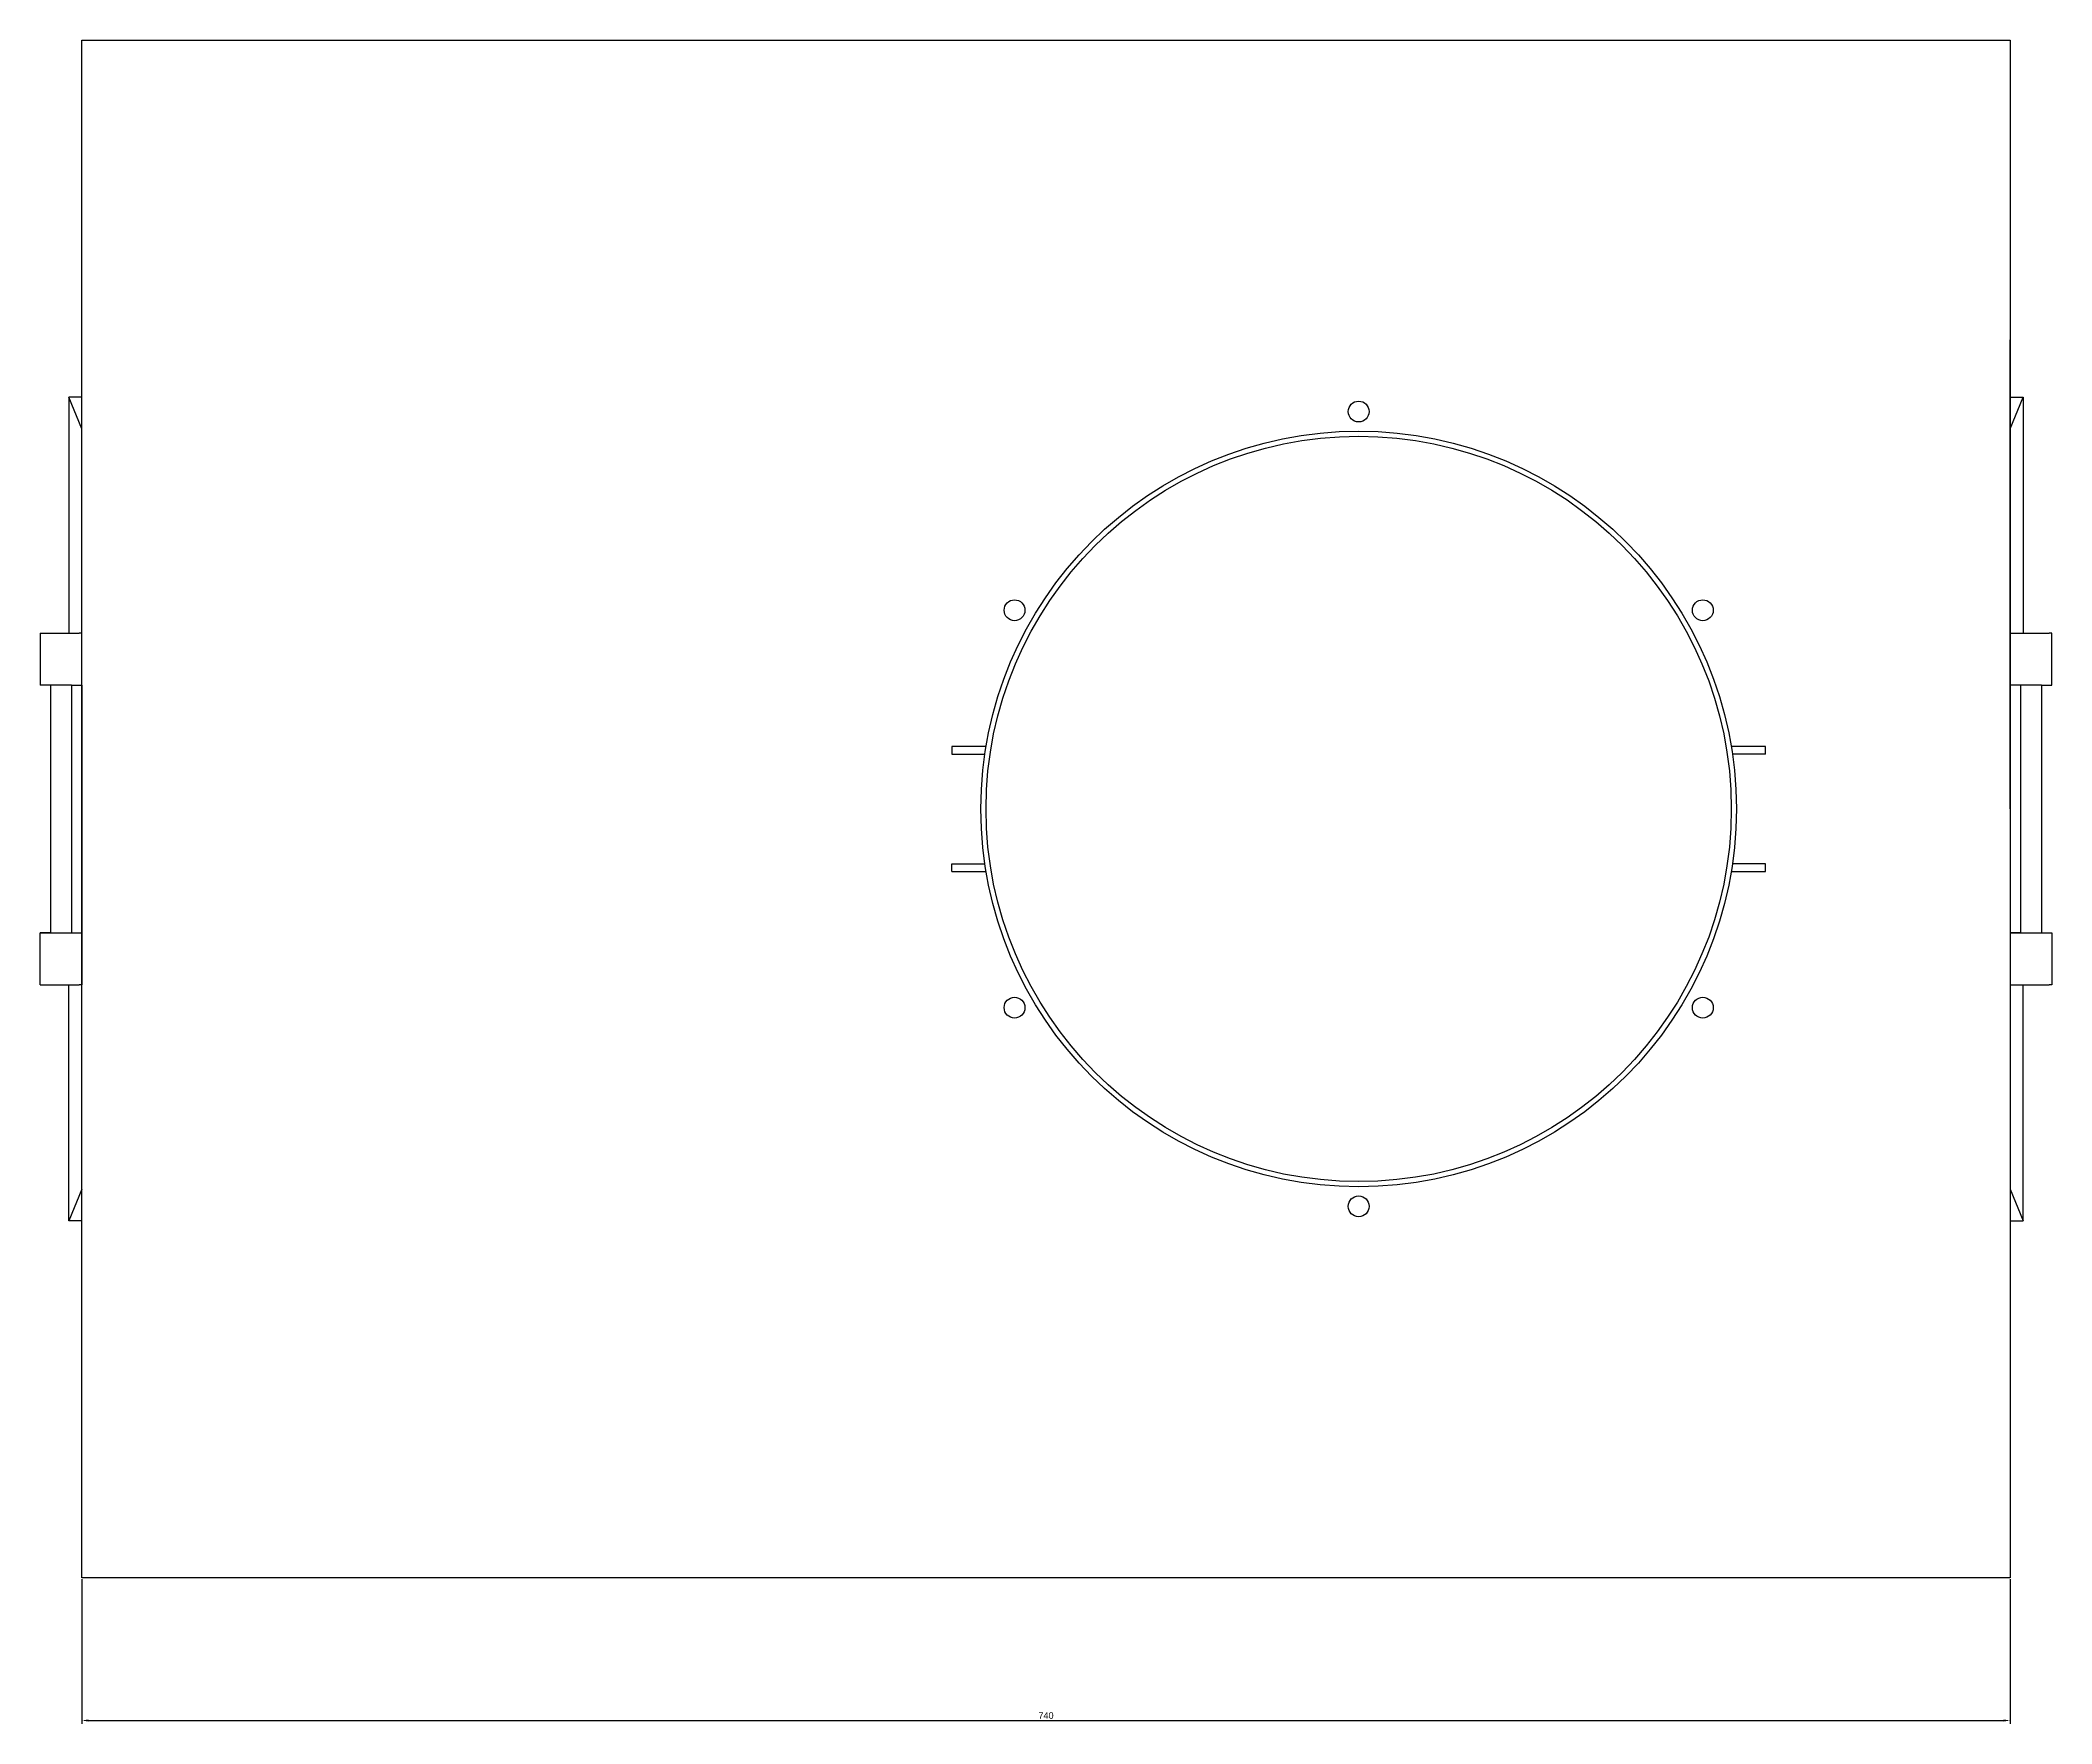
# Model space of a CAD drawing. Header units: millimetres. Extents: x -286516 to -275786, y 161594 to 164062.
# Drawn here: x -279602 to -278830, y 162621 to 163267 of the extents above; entities that cross this region are included whole.
import ezdxf

# ---------------------------------------------------------------- set-up
doc = ezdxf.new("R2010")
doc.units = ezdxf.units.MM
doc.styles.get("Standard").update_dxf_attribs({"font": 'arial.ttf'})
doc.dimstyles.new('ISO-25', dxfattribs={"dimtxt": 2.5, "dimasz": 2.5, "dimexe": 1.25, "dimexo": 0.625, "dimtad": 1, "dimtxsty": 'Standard', "dimcen": 2.5, "dimadec": 0, "dimazin": 0, "dimtfac": 1, "dimtmove": 0, "dimatfit": 3, "dimfxl": 1, "dimarcsym": 0})

# ---------------------------------------------------------------- blocks, each defined once
blk = doc.blocks.new('*U10')
blk.add_circle((0, 0), 4)
blk = doc.blocks.new('*U11')
at = {"color": 0, "linetype": 'ByBlock', "lineweight": -2, "transparency": 16777216}
blk.add_blockref('*U10', (-284802.22, 163051.86), dxfattribs=at)
for p, rotation in [((-284934.29, 162975.61), 59.99999999999999), ((-284670.15, 162975.61), 299.9999999999999), ((-284934.29, 162823.11), 120), ((-284670.15, 162823.11), 240), ((-284802.22, 162746.86), 180)]:
    blk.add_blockref('*U10', p, dxfattribs=dict(at, rotation=rotation))
blk = doc.blocks.new('*D25')
at = {"color": 0, "lineweight": -2, "transparency": 16777216}
for p, q in [((-279586.05, 162676.8), (-279586.05, 162621.36)), ((-278846.05, 162676.8), (-278846.05, 162621.36)), ((-279583.55, 162622.61), (-278848.55, 162622.61))]:
    blk.add_line(p, q, dxfattribs=at)
at = {"color": 0, "transparency": 16777216}
for points in [[(-279583.55, 162623.03), (-279583.55, 162622.2), (-279586.05, 162622.61)], [(-278848.55, 162623.03), (-278848.55, 162622.2), (-278846.05, 162622.61)]]:
    blk.add_solid(points, dxfattribs=at)
at = {"layer": 'Defpoints', "color": 0, "transparency": 16777216}
for p in [(-279586.05, 162677.43), (-278846.05, 162677.43), (-278846.05, 162622.61)]:
    blk.add_point(p, dxfattribs=at)
at = {"color": 0, "transparency": 16777216, "insert": (-279216.05, 162624.51), "char_height": 2.5, "attachment_point": 5}
blk.add_mtext('740', dxfattribs=at)

msp = doc.modelspace()

# ---------------------------------------------------------------- linework, layer by layer
for p, q in [((-279586.053, 163267.429), (-278846.053, 163267.429)), ((-279586.053, 162677.429), (-279586.053, 163267.429)), ((-278846.053, 163267.429), (-278846.053, 163130.429)), ((-278846.053, 163032.429), (-278846.053, 163152.429)), ((-279586.053, 163130.429), (-279591.053, 163130.429)), ((-279591.053, 163130.429), (-279591.053, 163039.929)), ((-279586.053, 163118.289), (-279591.053, 163130.429)), ((-278846.053, 163130.429), (-278846.053, 162814.429)), ((-278846.053, 163130.429), (-278841.053, 163130.429)), ((-278846.053, 163130.429), (-278846.053, 163118.289)), ((-278846.053, 163118.289), (-278841.053, 163130.429)), ((-278841.053, 163130.429), (-278841.053, 163039.929)), ((-279602.053, 163039.929), (-279587.053, 163039.929)), ((-279602.053, 163039.929), (-279594.053, 163039.929)), ((-279602.053, 163039.929), (-279602.053, 163019.929)), ((-279586.053, 163039.929), (-279587.053, 163039.929)), ((-279586.053, 163019.929), (-279586.053, 163039.929)), ((-278846.053, 163039.929), (-278831.053, 163039.929)), ((-278846.053, 163039.929), (-278838.053, 163039.929)), ((-278830.053, 163039.929), (-278831.053, 163039.929)), ((-278830.053, 163019.929), (-278830.053, 163039.929)), ((-278846.053, 162972.429), (-278846.053, 163032.429)), ((-279598.053, 163019.929), (-279602.053, 163019.929)), ((-279598.053, 163019.929), (-279598.053, 162924.929)), ((-279590.053, 163019.929), (-279598.053, 163019.929)), ((-279590.053, 163019.929), (-279587.053, 163019.929)), ((-279590.053, 163019.929), (-279586.053, 163019.929)), ((-279590.053, 163019.929), (-279590.053, 162924.929)), ((-279586.053, 163019.929), (-279586.053, 162924.929)), ((-278842.053, 163019.929), (-278846.053, 163019.929)), ((-278846.053, 163019.929), (-278846.053, 162972.429)), ((-278842.053, 163019.929), (-278842.053, 162924.929)), ((-278834.053, 163019.929), (-278842.053, 163019.929)), ((-278834.053, 163019.929), (-278831.053, 163019.929)), ((-278834.053, 163019.929), (-278830.053, 163019.929)), ((-278834.053, 163019.929), (-278834.053, 162924.929)), ((-279239.053, 162996.429), (-279252.219, 162996.429)), ((-279252.219, 162996.429), (-279252.219, 162993.429)), ((-279252.219, 162993.429), (-279239.524, 162993.429)), ((-278939.886, 162996.429), (-278953.053, 162996.429)), ((-278939.886, 162993.429), (-278952.582, 162993.429)), ((-278939.886, 162993.429), (-278939.886, 162996.429)), ((-279252.219, 162948.429), (-279252.219, 162951.429)), ((-279252.219, 162951.429), (-279239.524, 162951.429)), ((-279252.219, 162948.429), (-279239.053, 162948.429)), ((-278953.053, 162948.429), (-278939.886, 162948.429)), ((-278939.886, 162951.429), (-278952.582, 162951.429)), ((-278939.886, 162948.429), (-278939.886, 162951.429)), ((-279598.053, 162924.929), (-279602.053, 162924.929)), ((-279602.053, 162924.929), (-279594.053, 162924.929)), ((-279602.053, 162904.929), (-279602.053, 162924.929)), ((-279598.053, 162924.929), (-279590.053, 162924.929)), ((-279590.053, 162924.929), (-279587.053, 162924.929)), ((-279590.053, 162924.929), (-279586.053, 162924.929)), ((-279586.053, 162924.929), (-279586.053, 162904.929)), ((-278842.053, 162924.929), (-278846.053, 162924.929)), ((-278846.053, 162924.929), (-278838.053, 162924.929)), ((-278842.053, 162924.929), (-278834.053, 162924.929)), ((-278834.053, 162924.929), (-278831.053, 162924.929)), ((-278834.053, 162924.929), (-278830.053, 162924.929)), ((-278830.053, 162924.929), (-278830.053, 162904.929)), ((-279602.053, 162904.929), (-279587.053, 162904.929)), ((-279591.053, 162814.429), (-279591.053, 162904.929)), ((-279586.053, 162904.929), (-279587.053, 162904.929)), ((-278846.053, 162904.929), (-278831.053, 162904.929)), ((-278841.053, 162814.429), (-278841.053, 162904.929)), ((-278830.053, 162904.929), (-278831.053, 162904.929)), ((-279586.053, 162826.57), (-279591.053, 162814.429)), ((-278846.053, 162826.57), (-278841.053, 162814.429)), ((-279586.053, 162814.429), (-279591.053, 162814.429)), ((-278846.053, 162814.429), (-278846.053, 162677.429)), ((-278846.053, 162814.429), (-278841.053, 162814.429)), ((-278846.053, 162677.429), (-279586.053, 162677.429))]:
    msp.add_line(p, q)
for radius in [145, 143]:
    msp.add_circle((-279096.053, 162972.429), radius)

# ---------------------------------------------------------------- block references
msp.add_blockref('*U11', (5706.168, 73.066))

# ---------------------------------------------------------------- dimensions: what is measured, and where the dimension line sits
dim = msp.add_linear_dim(base=(-278846.053, 162622.613), p1=(-279586.053, 162677.429), p2=(-278846.053, 162677.429), dimstyle='ISO-25')
dim.commit()
dim.dimension.update_dxf_attribs({"geometry": '*D25', "text_midpoint": (-279216.053, 162624.515)})

doc.saveas('drawing.dxf')
